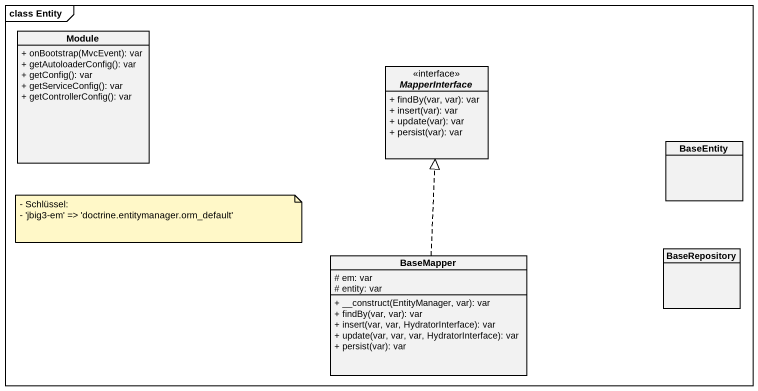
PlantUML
@startuml
mainframe class Entity
hide circle
hide empty members
skinparam classAttributeIconSize 0
class Module {
  + onBootstrap(MvcEvent): var
  + getAutoloaderConfig(): var
  + getConfig(): var
  + getServiceConfig(): var
  + getControllerConfig(): var
}
interface MapperInterface <<interface>> {
  + findBy(var, var): var
  + insert(var): var
  + update(var): var
  + persist(var): var
}
class BaseEntity
class BaseMapper {
  # em: var
  # entity: var
  + __construct(EntityManager, var): var
  + findBy(var, var): var
  + insert(var, var, HydratorInterface): var
  + update(var, var, var, HydratorInterface): var
  + persist(var): var
}
class BaseRepository
BaseMapper .up.|> MapperInterface
note as N1
  - Schlüssel:
  - 'jbig3-em' => 'doctrine.entitymanager.orm_default'
end note
@enduml
